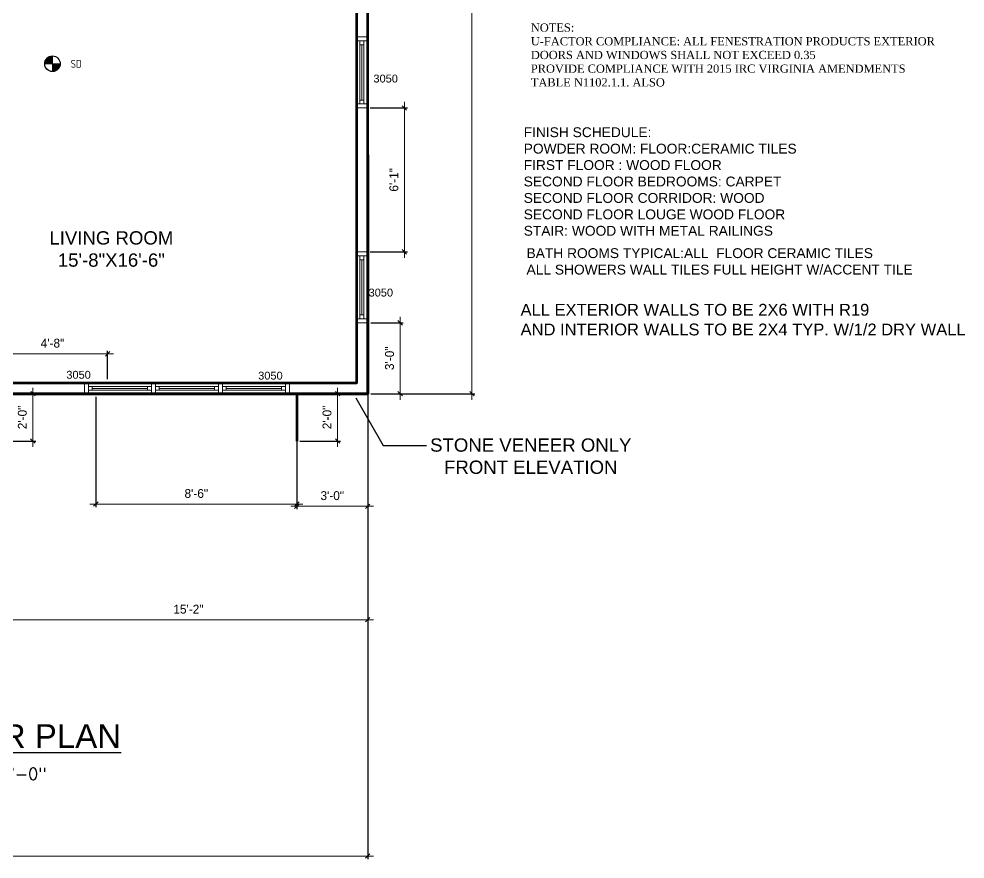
# Model space of a CAD drawing. Extents: x 4834 to 12794, y 1436 to 32221.
# Drawn here: x 8017.4 to 8497.6, y 3441.8 to 3868 of the extents above; entities that cross this region are included whole.
import ezdxf

# ---------------------------------------------------------------- set-up
doc = ezdxf.new("R2010")
doc.units = 0
doc.header["$LTSCALE"] = 8
doc.header["$MEASUREMENT"] = 0
doc.layers.get('0').update_dxf_attribs({"lineweight": 9})
doc.layers.get('DefPoints').update_dxf_attribs({"color": 17})
for name, color, linetype, lineweight in [('A-Wall-New', 1, 'Continuous', 50), ('A-windoor', 2, 'Continuous', 13), ('DIM', 8, 'Continuous', 5), ('HATCH 2', 56, 'Continuous', 5), ('TEXT', 6, 'Continuous', 25)]:
    doc.layers.add(name, color=color, linetype=linetype, lineweight=lineweight)
doc.layers.add('A-WALLS.', color=7, linetype='Continuous')
doc.layers.add('WALLELEV1-2', color=7, linetype='Continuous')
doc.styles.add('ARCHITXT', font='ARCHITXT.SHX', dxfattribs={"height": 2})
doc.styles.add('DIM60', font='romans.shx', dxfattribs={"height": 6})
doc.styles.get("Standard").update_dxf_attribs({"font": 'stylu.ttf'})
doc.styles.add('TITLE', font='arial.ttf', dxfattribs={"height": 12})
doc.dimstyles.new('Forum 24', dxfattribs={"dimscale": 24, "dimtxt": 0.1875, "dimasz": 0.09375, "dimexe": 0.0625, "dimexo": 0.0625, "dimgap": 0.125, "dimtad": 1, "dimdec": 4, "dimrnd": 1, "dimzin": 7, "dimdsep": 46, "dimlunit": 4, "dimtxsty": 'Standard', "dimblk": 'OBLIQUE', "dimblk1": 'DIMTICK', "dimblk2": 'OBLIQUE', "dimcen": -0.0625, "dimdle": 0.125, "dimclrd": 256, "dimclre": 256, "dimclrt": 256, "dimadec": 0, "dimazin": 0, "dimtfac": 1, "dimtdec": 4, "dimtmove": 1, "dimatfit": 3, "dimfxl": 0.0625, "dimtvp": 1.2, "dimfrac": 2, "dimtolj": 1, "dimtzin": 7, "dimlwd": 13, "dimarcsym": 0})

# ---------------------------------------------------------------- blocks, each defined once
blk = doc.blocks.new('_Oblique')
at = {"color": 0, "linetype": 'ByBlock', "lineweight": -2}
blk.add_line((-0.5, -0.5), (0.5, 0.5), dxfattribs=at)
blk = doc.blocks.new('*D433')
at = {"layer": 'DefPoints', "color": 0, "transparency": 16777216}
for p in [(8194.41, 3677.81), (8012.41, 3653.81), (8194.41, 3563.15)]:
    blk.add_point(p, dxfattribs=at)
at = {"layer": 'DIM', "lineweight": -2, "transparency": 16777216}
for p, q in [((8194.41, 3676.31), (8194.41, 3561.65)), ((8012.41, 3652.31), (8012.41, 3561.65))]:
    blk.add_line(p, q, dxfattribs=at)
at = {"layer": 'DIM', "lineweight": 13, "transparency": 16777216}
blk.add_line((8009.41, 3563.15), (8197.41, 3563.15), dxfattribs=at)
at = {"layer": 'DIM', "lineweight": 13, "transparency": 16777216, "xscale": 2.25, "yscale": 2.25, "zscale": 2.25, "rotation": 180}
blk.add_blockref('_Oblique', (8012.41, 3563.15), dxfattribs=at)
at = {"layer": 'DIM', "lineweight": 13, "transparency": 16777216, "xscale": 2.25, "yscale": 2.25, "zscale": 2.25}
blk.add_blockref('_Oblique', (8194.41, 3563.15), dxfattribs=at)
at = {"layer": 'DIM', "transparency": 16777216, "insert": (8103.41, 3568.49), "char_height": 4.5, "attachment_point": 5}
blk.add_mtext('\\A1;15\'-2"', dxfattribs=at)
blk = doc.blocks.new('DIMTICK')
for p, q in [((-1, 0), (1, 0)), ((0, 1), (0, -1))]:
    blk.add_line(p, q)
at = {"const_width": 0.141}
blk.add_lwpolyline([(0.71, 0.71), (-0.71, -0.71)], dxfattribs=at)
blk = doc.blocks.new('*D434')
at = {"layer": 'DefPoints', "color": 0, "transparency": 16777216}
for p in [(8180.55, 4152.3), (8194.41, 3677.81), (8247.3, 3677.81)]:
    blk.add_point(p, dxfattribs=at)
at = {"layer": 'DIM', "lineweight": 13, "transparency": 16777216}
blk.add_line((8247.3, 4155.3), (8247.3, 3674.81), dxfattribs=at)
at = {"layer": 'DIM', "lineweight": -2, "transparency": 16777216}
for p, q in [((8182.05, 4152.3), (8248.8, 4152.3)), ((8195.91, 3677.81), (8248.8, 3677.81))]:
    blk.add_line(p, q, dxfattribs=at)
at = {"layer": 'DIM', "lineweight": 13, "transparency": 16777216, "xscale": 2.25, "yscale": 2.25, "zscale": 2.25}
for p, rotation in [((8247.3, 4152.3), 90), ((8247.3, 3677.81), 270)]:
    blk.add_blockref('_Oblique', p, dxfattribs=dict(at, rotation=rotation))
at = {"layer": 'DIM', "transparency": 16777216, "insert": (8239.62, 3931.72), "char_height": 4.5, "attachment_point": 5, "rotation": 90}
blk.add_mtext('\\A1;39\'-6"', dxfattribs=at)
blk = doc.blocks.new('*D435')
at = {"layer": 'DefPoints', "color": 0, "transparency": 16777216}
for p in [(8194.41, 3677.81), (7438.41, 3570.3), (7438.41, 3443.26)]:
    blk.add_point(p, dxfattribs=at)
at = {"layer": 'DIM', "lineweight": -2, "transparency": 16777216}
for p, q in [((8194.41, 3676.31), (8194.41, 3441.76)), ((7438.41, 3568.8), (7438.41, 3441.76))]:
    blk.add_line(p, q, dxfattribs=at)
at = {"layer": 'DIM', "lineweight": 13, "transparency": 16777216}
blk.add_line((8197.41, 3443.26), (7435.41, 3443.26), dxfattribs=at)
at = {"layer": 'DIM', "lineweight": 13, "transparency": 16777216, "xscale": 2.25, "yscale": 2.25, "zscale": 2.25, "rotation": 180}
blk.add_blockref('_Oblique', (7438.41, 3443.26), dxfattribs=at)
at = {"layer": 'DIM', "lineweight": 13, "transparency": 16777216, "xscale": 2.25, "yscale": 2.25, "zscale": 2.25}
blk.add_blockref('_Oblique', (8194.41, 3443.26), dxfattribs=at)
at = {"layer": 'DIM', "transparency": 16777216, "insert": (7816.41, 3448.61), "char_height": 4.5, "attachment_point": 5}
blk.add_mtext('\\A1;63\'-0"', dxfattribs=at)
blk = doc.blocks.new('*U153')
for p, q in [((-18, 0), (14, 0)), ((-18, -3.75), (-18, -1.75)), ((-18, -1.75), (14, -1.75)), ((14, -3.75), (-18, -3.75)), ((-16, -1.75), (-16, -3.75)), ((12, -2.75), (-16, -2.75)), ((12, -1.75), (12, -3.75)), ((14, -1.75), (14, -3.75)), ((-18, -5.5), (14, -5.5))]:
    blk.add_line(p, q)
blk.add_lwpolyline([(-18, -5.5), (-20, -5.5), (-20, 0), (-18, 0)], close=True)
at = {"extrusion": (0, 0, -1)}
blk.add_lwpolyline([(-14, -5.5), (-16, -5.5), (-16, 0), (-14, 0)], close=True, dxfattribs=at)
blk = doc.blocks.new('*D436')
at = {"layer": 'DefPoints', "color": 0, "transparency": 16777216}
for p in [(8012.41, 3677.81), (8012.41, 3653.81), (8024.46, 3653.81)]:
    blk.add_point(p, dxfattribs=at)
at = {"layer": 'DIM', "lineweight": 13, "transparency": 16777216}
blk.add_line((8024.47, 3680.81), (8024.46, 3650.81), dxfattribs=at)
at = {"layer": 'DIM', "lineweight": -2, "transparency": 16777216}
for p, q in [((8013.91, 3677.81), (8025.97, 3677.81)), ((8013.91, 3653.81), (8025.96, 3653.81))]:
    blk.add_line(p, q, dxfattribs=at)
at = {"layer": 'DIM', "lineweight": 13, "transparency": 16777216, "xscale": 2.25, "yscale": 2.25, "zscale": 2.25}
for p, rotation in [((8024.47, 3677.81), 89.99866731085807), ((8024.46, 3653.81), 269.998667310858)]:
    blk.add_blockref('_Oblique', p, dxfattribs=dict(at, rotation=rotation))
at = {"layer": 'DIM', "transparency": 16777216, "insert": (8019.13, 3665.81), "char_height": 4.5, "attachment_point": 5, "rotation": 89.9987}
blk.add_mtext('\\A1;2\'-0"', dxfattribs=at)
blk = doc.blocks.new('*D439')
at = {"layer": 'DefPoints', "color": 0, "transparency": 16777216}
for p in [(8194.41, 3680.56), (8158.41, 3677.81), (8194.41, 3620.75)]:
    blk.add_point(p, dxfattribs=at)
at = {"layer": 'DIM', "lineweight": -2, "transparency": 16777216}
for p, q in [((8194.41, 3679.06), (8194.41, 3619.25)), ((8158.41, 3676.31), (8158.41, 3619.25))]:
    blk.add_line(p, q, dxfattribs=at)
at = {"layer": 'DIM', "lineweight": 13, "transparency": 16777216}
blk.add_line((8155.41, 3620.75), (8197.41, 3620.75), dxfattribs=at)
at = {"layer": 'DIM', "lineweight": 13, "transparency": 16777216, "xscale": 2.25, "yscale": 2.25, "zscale": 2.25, "rotation": 180}
blk.add_blockref('_Oblique', (8158.41, 3620.75), dxfattribs=at)
at = {"layer": 'DIM', "lineweight": 13, "transparency": 16777216, "xscale": 2.25, "yscale": 2.25, "zscale": 2.25}
blk.add_blockref('_Oblique', (8194.41, 3620.75), dxfattribs=at)
at = {"layer": 'DIM', "transparency": 16777216, "insert": (8176.41, 3626.1), "char_height": 4.5, "attachment_point": 5}
blk.add_mtext('\\A1;3\'-0"', dxfattribs=at)
blk = doc.blocks.new('*D440')
at = {"layer": 'DefPoints', "color": 0, "transparency": 16777216}
for p in [(8056.41, 3677.81), (8158.41, 3677.81), (8158.41, 3621.86)]:
    blk.add_point(p, dxfattribs=at)
at = {"layer": 'DIM', "lineweight": -2, "transparency": 16777216}
for p, q in [((8056.41, 3676.31), (8056.41, 3620.36)), ((8158.41, 3676.31), (8158.41, 3620.36))]:
    blk.add_line(p, q, dxfattribs=at)
at = {"layer": 'DIM', "lineweight": 13, "transparency": 16777216}
blk.add_line((8053.41, 3621.86), (8161.41, 3621.86), dxfattribs=at)
at = {"layer": 'DIM', "lineweight": 13, "transparency": 16777216, "xscale": 2.25, "yscale": 2.25, "zscale": 2.25, "rotation": 180}
blk.add_blockref('_Oblique', (8056.41, 3621.86), dxfattribs=at)
at = {"layer": 'DIM', "lineweight": 13, "transparency": 16777216, "xscale": 2.25, "yscale": 2.25, "zscale": 2.25}
blk.add_blockref('_Oblique', (8158.41, 3621.86), dxfattribs=at)
at = {"layer": 'DIM', "transparency": 16777216, "insert": (8107.41, 3627.19), "char_height": 4.5, "attachment_point": 5}
blk.add_mtext('\\A1;8\'-6"', dxfattribs=at)
blk = doc.blocks.new('*D468')
at = {"layer": 'DefPoints', "color": 0, "transparency": 16777216}
for p in [(8158.41, 3677.81), (8179.1, 3677.81), (8158.41, 3653.81)]:
    blk.add_point(p, dxfattribs=at)
at = {"layer": 'DIM', "lineweight": 13, "transparency": 16777216}
blk.add_line((8179.1, 3650.81), (8179.1, 3680.81), dxfattribs=at)
at = {"layer": 'DIM', "lineweight": -2, "transparency": 16777216}
for p, q in [((8159.91, 3677.81), (8180.6, 3677.81)), ((8159.91, 3653.81), (8180.6, 3653.81))]:
    blk.add_line(p, q, dxfattribs=at)
at = {"layer": 'DIM', "lineweight": 13, "transparency": 16777216, "xscale": 2.25, "yscale": 2.25, "zscale": 2.25}
for p, rotation in [((8179.1, 3677.81), 90), ((8179.1, 3653.81), 270)]:
    blk.add_blockref('_Oblique', p, dxfattribs=dict(at, rotation=rotation))
at = {"layer": 'DIM', "transparency": 16777216, "insert": (8173.77, 3665.81), "char_height": 4.5, "attachment_point": 5, "rotation": 90}
blk.add_mtext('\\A1;2\'-0"', dxfattribs=at)
blk = doc.blocks.new('*D472')
at = {"layer": 'DefPoints', "color": 0, "transparency": 16777216}
for p in [(8062.41, 3698.09), (8006.41, 3683.79), (8062.41, 3683.79)]:
    blk.add_point(p, dxfattribs=at)
at = {"layer": 'DIM', "lineweight": 13, "transparency": 16777216}
blk.add_line((8003.41, 3698.09), (8065.41, 3698.09), dxfattribs=at)
at = {"layer": 'DIM', "lineweight": -2, "transparency": 16777216}
for p, q in [((8006.41, 3685.29), (8006.41, 3699.59)), ((8062.41, 3685.29), (8062.41, 3699.59))]:
    blk.add_line(p, q, dxfattribs=at)
at = {"layer": 'DIM', "lineweight": 13, "transparency": 16777216, "xscale": 2.25, "yscale": 2.25, "zscale": 2.25, "rotation": 180}
blk.add_blockref('_Oblique', (8006.41, 3698.09), dxfattribs=at)
at = {"layer": 'DIM', "lineweight": 13, "transparency": 16777216, "xscale": 2.25, "yscale": 2.25, "zscale": 2.25}
blk.add_blockref('_Oblique', (8062.41, 3698.09), dxfattribs=at)
at = {"layer": 'DIM', "transparency": 16777216, "insert": (8034.41, 3703.45), "char_height": 4.5, "attachment_point": 5}
blk.add_mtext('\\A1;4\'-8"', dxfattribs=at)
blk = doc.blocks.new('*D506')
at = {"layer": 'DefPoints', "color": 0, "transparency": 16777216}
for p in [(8194.41, 3713.81), (8210.86, 3713.81), (8194.41, 3677.81)]:
    blk.add_point(p, dxfattribs=at)
at = {"layer": 'DIM', "lineweight": 13, "transparency": 16777216}
blk.add_line((8210.86, 3674.81), (8210.86, 3716.81), dxfattribs=at)
at = {"layer": 'DIM', "lineweight": -2, "transparency": 16777216}
for p, q in [((8195.91, 3713.81), (8212.36, 3713.81)), ((8195.91, 3677.81), (8212.36, 3677.81))]:
    blk.add_line(p, q, dxfattribs=at)
at = {"layer": 'DIM', "lineweight": 13, "transparency": 16777216, "xscale": 2.25, "yscale": 2.25, "zscale": 2.25}
for p, rotation in [((8210.86, 3713.81), 90), ((8210.86, 3677.81), 270)]:
    blk.add_blockref('_Oblique', p, dxfattribs=dict(at, rotation=rotation))
at = {"layer": 'DIM', "transparency": 16777216, "insert": (8205.51, 3695.81), "char_height": 4.5, "attachment_point": 5, "rotation": 90}
blk.add_mtext('\\A1;3\'-0"', dxfattribs=at)
blk = doc.blocks.new('*D507')
at = {"layer": 'DefPoints', "color": 0, "transparency": 16777216}
for p in [(8194.12, 3822.84), (8213.03, 3822.84), (8194.12, 3749.81)]:
    blk.add_point(p, dxfattribs=at)
at = {"layer": 'DIM', "lineweight": -2, "transparency": 16777216}
for p, q in [((8195.62, 3822.84), (8214.53, 3822.84)), ((8195.62, 3749.81), (8214.53, 3749.81))]:
    blk.add_line(p, q, dxfattribs=at)
at = {"layer": 'DIM', "lineweight": 13, "transparency": 16777216}
blk.add_line((8213.03, 3746.81), (8213.03, 3825.84), dxfattribs=at)
at = {"layer": 'DIM', "lineweight": 13, "transparency": 16777216, "xscale": 2.25, "yscale": 2.25, "zscale": 2.25}
for p, rotation in [((8213.03, 3822.84), 90), ((8213.03, 3749.81), 270)]:
    blk.add_blockref('_Oblique', p, dxfattribs=dict(at, rotation=rotation))
at = {"layer": 'DIM', "transparency": 16777216, "insert": (8207.69, 3786.33), "char_height": 4.5, "attachment_point": 5, "rotation": 90}
blk.add_mtext('\\A1;6\'-1"', dxfattribs=at)

msp = doc.modelspace()

# ---------------------------------------------------------------- hatches: boundary and pattern name
at = {"layer": 'HATCH 2'}
h = msp.add_hatch(dxfattribs=at)
h.set_pattern_fill('ANSI31', color=256, scale=4, style=0)
h.set_pattern_definition([(45, (-7650.63687, 22461.51047), (-0.353553391, 0.353553391), [])])
h.paths.add_polyline_path([(8034.41357, 3849.18638, 0.414213562), (8030.46814, 3845.24095), (8034.41357, 3845.24095)])
h.paths.add_polyline_path([(8038.359, 3845.24095), (8034.41357, 3845.24095), (8034.41357, 3841.29552, 0.414213562)])

# ---------------------------------------------------------------- linework, layer by layer
at = {"layer": 'A-Wall-New', "lineweight": 70}
for p, q in [((8194.40581, 3853.39171), (8194.40581, 4064.30849)), ((8194.40581, 3799.03149), (8194.40581, 3853.39171)), ((8050.40581, 3677.80987), (8012.40627, 3677.80987)), ((8162.2556, 3677.80987), (8018.40627, 3677.80987)), ((8194.40581, 3677.80987), (8158.40581, 3677.80987))]:
    msp.add_line(p, q, dxfattribs=at)
for points in [[(8194.40581, 4152.30067), (8011.90572, 4152.30067), (8011.90572, 4241.80067), (7776.87708, 4241.80067), (7776.87708, 4313.30067), (7584.87708, 4313.30067), (7584.87708, 4152.30067), (7438.40581, 4152.30067), (7438.40581, 3546.30067), (7714.40581, 3546.30067), (7714.40623, 3677.80987), (7846.40566, 3677.8095), (7846.4059, 3653.80987), (8012.40572, 3653.80601), (8012.40627, 3677.80987), (8194.40581, 3677.80987)], [(8188.90581, 4146.80067), (8006.40572, 4146.80067), (8006.40572, 4236.30067), (7771.37708, 4236.30067), (7771.37708, 4307.80067), (7590.37708, 4307.80067), (7590.37708, 4146.80067), (7443.90581, 4146.80067), (7443.90581, 3551.80067), (7708.90582, 3551.80067), (7708.90625, 3683.30989), (7851.9056, 3683.30949), (7851.90584, 3659.30974), (8006.90584, 3659.30614), (8006.9064, 3683.30987), (8188.90581, 3683.30987)]]:
    msp.add_lwpolyline(points, close=True, dxfattribs=at)
for points in [[(8194.40581, 3799.03149), (8194.40581, 3677.80987)], [(8194.40581, 3677.80987), (8158.40581, 3677.80987), (8158.40581, 3653.80987)]]:
    msp.add_lwpolyline(points, dxfattribs=at)
at = {"layer": 'TEXT'}
for q in [(8034.41357, 3849.18638), (8030.46814, 3845.24095), (8034.41357, 3841.29552), (8038.359, 3845.24095)]:
    msp.add_line((8034.41357, 3845.24095), q, dxfattribs=at)
msp.add_lwpolyline([(8188.30888, 3675.80987), (8202.2882, 3651.59698), (8224.23238, 3651.59698)], dxfattribs=at)
msp.add_circle((8034.41357, 3845.24095), 3.94543, dxfattribs=at)

# ---------------------------------------------------------------- block references
at = {"layer": 'A-windoor', "lineweight": 25}
for p, rotation in [((8194.11544, 3838.8411), 270), ((8194.11544, 3729.80987), 270), ((8066.62827, 3677.80987), 180), ((8100.62827, 3677.80987), 180), ((8134.62827, 3677.80987), 180)]:
    msp.add_blockref('*U153', p, dxfattribs=dict(at, rotation=rotation))

# ---------------------------------------------------------------- texts
at = {"layer": 'A-WALLS.', "color": 7, "linetype": 'Continuous', "lineweight": 25, "style": 'DIM60'}
msp.add_text('SCALE: 1/4" = 1\'-0" ', height=6, dxfattribs=at).set_placement((7941.57401, 3481.96876))
at = {"layer": 'TEXT'}
for s, insert, char_height, width, attachment_point in [('\\pxql;{\\fTimes New Roman|b0|i0|c0|p18;\\H0.83333x;\\C0;NOTES:\\PU-FACTOR COMPLIANCE: ALL FENESTRATION PRODUCTS EXTERIOR DOORS AND WINDOWS SHALL NOT EXCEED 0.35\\PPROVIDE COMPLIANCE WITH 2015 IRC VIRGINIA AMENDMENTS TABLE N1102.1.1. ALSO }', (8381.06754, 3865.66756), 4.9999978, 207.7351613, 2), ('{\\fArial|b0|i0|c0|p34;3050}', (8197.30197, 3839.71385), 3.9999982, 7.105427357601002e-14, 1), ('\\pxql;{\\fArial|b0|i0|c0|p34;FINISH SCHEDULE:\\PPOWDER ROOM: FLOOR:CERAMIC TILES\\PFIRST FLOOR : WOOD FLOOR\\PSECOND FLOOR BEDROOMS: CARPET\\PSECOND FLOOR CORRIDOR: WOOD\\PSECOND FLOOR LOUGE WOOD FLOOR\\PSTAIR: WOOD WITH METAL RAILINGS}', (8377.44903, 3812.99796), 4.9999978, 207.7351613, 2), ('{\\fArial|b0|i0|c0|p34;\\H1.5x;LIVING ROOM\\P15\'-8"X16\'-6"}', (8064.28938, 3751.22431), 4.5, 121.9107981, 5), ('\\pxql;{\\fArial|b0|i0|c0|p34;BATH ROOMS TYPICAL:ALL  FLOOR CERAMIC TILES\\PALL SHOWERS WALL TILES FULL HEIGHT W/ACCENT TILE }', (8378.88381, 3751.64905), 4.9999978, 207.7351613, 2), ('{\\fArial|b0|i0|c0|p34;3050}', (8194.8465, 3731.14125), 3.9999982, 7.105427357601002e-14, 1), ('{\\fArial|b0|i0|c0|p34;\\H1.5x;ALL EXTERIOR WALLS TO BE 2X6 WITH R19\\PAND INTERIOR WALLS TO BE 2X4 TYP. W/1/2 DRY WALL}', (8271.99328, 3723.42848), 3.9999982, 7.105427357601002e-14, 1), ('{\\fArial|b0|i0|c0|p34;3050}', (8041.44483, 3689.4335), 3.9999982, 7.105427357601002e-14, 1), ('{\\fArial|b0|i0|c0|p34;3050}', (8138.82152, 3689.00089), 3.9999982, 7.105427357601002e-14, 1), ('{\\fArial|b0|i0|c0|p34;\\H1.5x;STONE VENEER ONLY FRONT ELEVATION}', (8277.16509, 3646.12963), 4.5, 121.9107981, 5)]:
    msp.add_mtext(s, dxfattribs=dict(at, insert=insert, char_height=char_height, width=width, attachment_point=attachment_point))
at = {"layer": 'TEXT', "insert": (8043.64934, 3847.21174), "char_height": 4, "attachment_point": 1, "line_spacing_factor": 1.004016, "style": 'ARCHITXT'}
msp.add_mtext('{\\C6;\\lSD}', dxfattribs=at)
at = {"layer": 'WALLELEV1-2', "color": 4, "insert": (7989.59595, 3510.18658), "char_height": 12, "width": 247.4081515, "attachment_point": 2, "style": 'TITLE'}
msp.add_mtext('\\A1;{\\LFIRST FLOOR PLAN}', dxfattribs=at)

# ---------------------------------------------------------------- dimensions: what is measured, and where the dimension line sits
at = {"layer": 'DIM'}
dim = msp.add_linear_dim(base=(8247.30036, 3677.80987), p1=(8180.55035, 4152.30067), p2=(8194.40581, 3677.80987), angle=90, dimstyle='Forum 24', dxfattribs=at)
dim.commit()
dim.dimension.update_dxf_attribs({"geometry": '*D434', "text_midpoint": (8244.94989, 3931.72403), "dimtype": 160})
for base, p1, p2, picture, middle in [((8213.02605, 3822.8411), (8194.11544, 3749.80987), (8194.11544, 3822.8411), '*D507', (8207.69204, 3786.32549)), ((8210.8617, 3713.80987), (8194.40581, 3677.80987), (8194.40581, 3713.80987), '*D506', (8205.51452, 3695.80987)), ((8179.10355, 3677.80987), (8158.40581, 3653.80987), (8158.40581, 3677.80987), '*D468', (8173.77284, 3665.80987))]:
    dim = msp.add_linear_dim(base=base, p1=p1, p2=p2, angle=90, dimstyle='Forum 24', dxfattribs=at)
    dim.commit()
    dim.dimension.update_dxf_attribs({"geometry": picture, "text_midpoint": middle})
for base, p1, p2, picture, middle in [((8062.40581, 3698.09484), (8006.40572, 3683.79147), (8062.40581, 3683.79147), '*D472', (8034.40576, 3703.44531)), ((8194.40581, 3620.74965), (8158.40581, 3677.80987), (8194.40581, 3680.55987), '*D439', (8176.40581, 3626.09683)), ((7438.40581, 3443.2552), (8194.40581, 3677.80987), (7438.40581, 3570.30067), '*D435', (7816.40581, 3448.60568)), ((8194.40581, 3563.14704), (8012.40572, 3653.80987), (8194.40581, 3677.80987), '*D433', (8103.40576, 3568.49423)), ((8158.40581, 3621.85949), (8056.40595, 3677.80987), (8158.40581, 3677.80987), '*D440', (8107.40588, 3627.19349))]:
    dim = msp.add_linear_dim(base=base, p1=p1, p2=p2, dimstyle='Forum 24', dxfattribs=at)
    dim.commit()
    dim.dimension.update_dxf_attribs({"geometry": picture, "text_midpoint": middle})
dim = msp.add_aligned_dim(p1=(8012.40627, 3677.80987), p2=(8012.40572, 3653.80987), distance=12.05923, dimstyle='Forum 24', dxfattribs=at)
dim.commit()
dim.dimension.update_dxf_attribs({"geometry": '*D436', "text_midpoint": (8019.13452, 3665.80971)})

doc.saveas('drawing.dxf')
